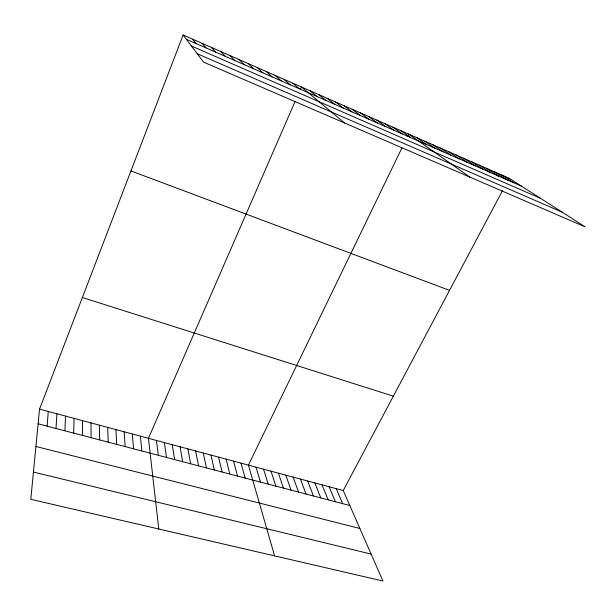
<?xml version="1.0" encoding="UTF-8"?>
<svg xmlns="http://www.w3.org/2000/svg" width="616" height="616" viewBox="0 0 616 616"><rect width="100%" height="100%" fill="white"/><g stroke="black" fill="none" stroke-linecap="round" stroke-linejoin="round"><path stroke-width="0.92" d="M82.398 435.397L82.559 420.643M73.666 433.11L74.074 418.372M64.873 430.8L65.527 416.077M56.017 428.482L56.926 413.775M47.101 426.141L48.264 411.45M39.547 409.116L30.8 499.322L382.929 581.019L343.228 490.544L39.547 409.116L183.106 34.981L509.078 178.224L585.2 226.904L203.565 62.101L183.106 34.981M295.025 101.609L148.441 438.315L158.789 529.013M300.277 89.559L301.401 86.964L344.606 123.008M401.986 147.802L248.425 465.126L274.605 555.886M407.453 136.506L408.624 134.08L469.916 177.123M343.228 490.544L502.448 190.714M507.753 180.727L509.078 178.224M33.441 472.056L371.109 554.077M35.92 446.477L359.883 528.49M38.123 423.785L349.803 505.52M82.367 297.528L393.347 396.165M130.939 170.932L449.534 290.367M197.259 53.738L562.185 212.189M191.437 46.023L540.602 198.39M186.355 39.285L521.459 186.14M501.678 174.975L513.883 182.821M494.232 171.702L506.26 179.479M486.725 168.399L498.575 176.114M479.171 165.08L490.837 172.719M471.556 161.739L483.036 169.308M463.887 158.366L475.182 165.866M456.163 154.97L467.275 162.393M448.386 151.551L459.297 158.897M440.548 148.109L451.266 155.378M432.655 144.644L443.173 151.836M424.709 141.149L435.019 148.256M416.693 137.63L426.796 144.66M400.731 130.615L410.418 137.484M392.785 127.119L402.263 133.903M384.784 123.608L394.04 130.299M376.715 120.058L385.762 126.673M368.599 116.493L377.416 123.015M360.414 112.897L369.007 119.335M352.167 109.271L360.537 115.623M343.867 105.621L352.005 111.881M335.497 101.948L343.397 108.108M327.073 98.244L334.734 104.312M318.58 94.51L325.995 100.485M310.025 90.752L317.194 96.627M292.715 83.152L299.384 88.819M283.968 79.302L290.367 84.869M275.152 75.429L281.289 80.888M266.258 71.525L272.133 76.877M257.311 67.591L262.901 72.834M248.286 63.625L253.6 68.761M239.193 59.629L244.229 64.649M230.022 55.602L234.773 60.507M220.79 51.544L225.248 56.333M211.48 47.447L215.646 52.121M202.094 43.328L205.96 47.879M192.639 39.17L196.196 43.597M336.213 488.657L342.627 503.642M329.144 486.771L335.397 501.747M322.037 484.861L328.128 499.838M314.884 482.944L320.805 497.921M307.692 481.011L313.436 495.988M300.446 479.071L306.021 494.04M293.154 477.115L298.56 492.084M285.824 475.152L291.045 490.113M278.44 473.173L283.483 488.134M271.009 471.178L275.876 486.132M263.533 469.169L268.214 484.122M256.002 467.151L260.499 482.105M241.025 463.14L245.153 478.078M233.58 461.145L237.514 476.076M226.087 459.136L229.83 474.058M218.541 457.111L222.099 472.033M210.957 455.078L214.314 469.993M203.319 453.03L206.475 467.937M195.626 450.966L198.583 465.865M187.888 448.887L190.644 463.786M180.103 446.8L182.652 461.684M172.264 444.698L174.605 459.575M164.38 442.588L166.505 457.449M156.433 440.455L158.351 455.316M140.394 436.159L141.873 450.989M132.294 433.98L133.549 448.81M124.147 431.801L125.171 446.615M115.939 429.598L116.732 444.398M107.677 427.381L108.239 442.173M99.361 425.148L99.684 439.932M90.983 422.907L91.076 437.668"/></g></svg>
